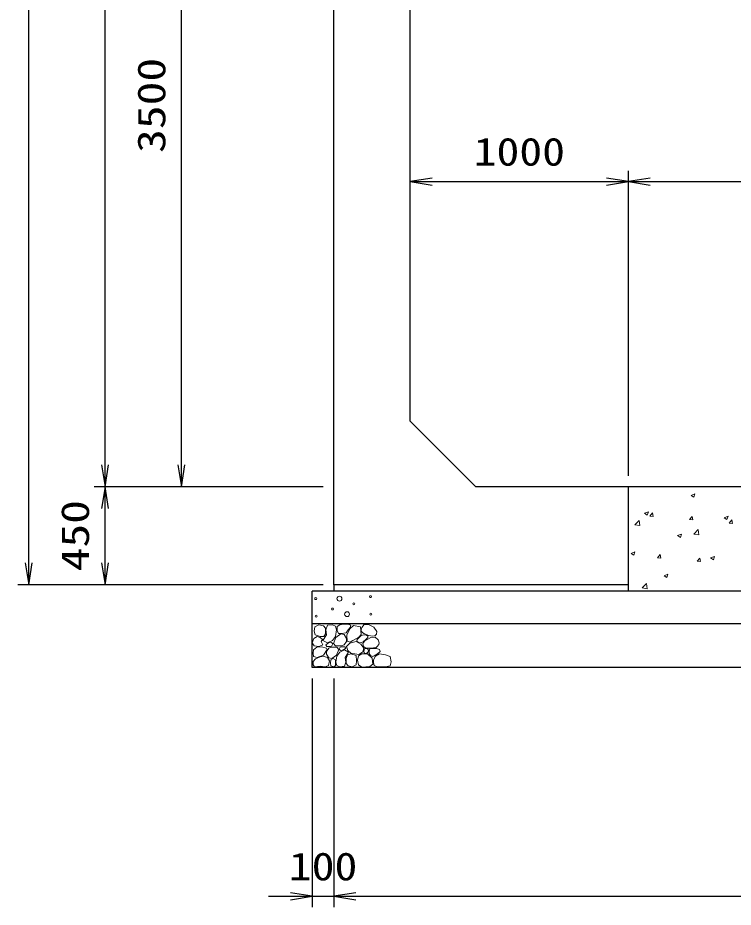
# Model space of a CAD drawing. Units: millimetres at full size. Extents: x 0 to 42050, y 0 to 29700.
# Drawn here: x 16475 to 19756, y 12420 to 16502 of the extents above; entities that cross this region are included whole.
import ezdxf
from ezdxf.enums import TextEntityAlignment as Align

# ---------------------------------------------------------------- set-up
doc = ezdxf.new("R2010")
doc.units = ezdxf.units.MM
for name, color, linetype, lineweight in [('D-DCR-HCHn', 4, 'Continuous', 9), ('D-STR-DIM', 7, 'Continuous', 25), ('D-STR-STRn', 1, 'Continuous', 25)]:
    doc.layers.add(name, color=color, linetype=linetype, lineweight=lineweight)
doc.styles.add('ＭＳ ゴシック', font='')
doc.styles.get('ＭＳ ゴシック').set_extended_font_data('MS Gothic')

# ---------------------------------------------------------------- blocks, each defined once
blk = doc.blocks.new('open_arrow')
at = {"color": 0, "linetype": 'Continuous', "lineweight": -2}
blk.add_lwpolyline([(7.5, 1.25), (0, 0), (7.5, -1.25)], dxfattribs=at)

msp = doc.modelspace()

# ---------------------------------------------------------------- linework, layer by layer
at = {"layer": 'D-DCR-HCHn'}
for p, q in [((19562.518, 14309.873), (19580.302, 14316.7)), ((19562.543, 14309.836), (19575.178, 14301.314)), ((19575.192, 14301.317), (19580.343, 14316.666)), ((19349.101, 14227.95), (19366.886, 14234.777)), ((19349.127, 14227.913), (19361.762, 14219.391)), ((19361.776, 14219.394), (19366.926, 14234.743)), ((19372.965, 14214.941), (19385.21, 14229.534)), ((19372.969, 14214.926), (19388.151, 14213.598)), ((19388.26, 14213.525), (19385.324, 14229.446)), ((19555.15, 14199.001), (19567.395, 14213.595)), ((19570.444, 14197.585), (19567.508, 14213.506)), ((19714.132, 14207.607), (19731.917, 14214.434)), ((19714.158, 14207.571), (19726.792, 14199.049)), ((19726.807, 14199.052), (19731.957, 14214.401)), ((19304.537, 14174.748), (19324.32, 14195.367)), ((19304.565, 14174.692), (19327.155, 14171.188)), ((19327.132, 14171.21), (19324.326, 14195.333)), ((19555.153, 14198.987), (19570.335, 14197.659)), ((19737.335, 14183.062), (19749.58, 14197.655)), ((19737.337, 14183.048), (19752.519, 14181.72)), ((19752.628, 14181.644), (19749.691, 14197.566)), ((19500.716, 14125.684), (19518.501, 14132.511)), ((19500.741, 14125.648), (19513.376, 14117.126)), ((19513.39, 14117.129), (19518.54, 14132.478)), ((19575.616, 14132.706), (19595.399, 14153.325)), ((19575.644, 14132.649), (19598.234, 14129.146)), ((19598.211, 14129.168), (19595.405, 14153.29)), ((19287.299, 14043.761), (19305.084, 14050.588)), ((19287.325, 14043.725), (19299.96, 14035.203)), ((19299.974, 14035.206), (19305.124, 14050.555)), ((19408.209, 14023.884), (19420.454, 14038.477)), ((19408.212, 14023.87), (19423.394, 14022.542)), ((19423.502, 14022.468), (19420.565, 14038.389)), ((19590.393, 14007.945), (19602.638, 14022.538)), ((19590.396, 14007.931), (19605.578, 14006.603)), ((19605.686, 14006.528), (19602.749, 14022.449)), ((19652.331, 14023.419), (19670.116, 14030.246)), ((19652.356, 14023.383), (19664.99, 14014.861)), ((19665.004, 14014.864), (19670.155, 14030.213)), ((19438.914, 13941.496), (19456.699, 13948.323)), ((19438.939, 13941.46), (19451.574, 13932.938)), ((19451.588, 13932.941), (19456.738, 13948.29)), ((19338.212, 13885.28), (19357.995, 13905.899)), ((19338.239, 13885.224), (19360.829, 13881.721)), ((19360.807, 13881.742), (19358.001, 13905.865))]:
    msp.add_line(p, q, dxfattribs=at)
for points in [[(17876.198, 13711.594), (17855.395, 13716.217), (17836.904, 13706.971), (17834.592, 13686.168), (17839.215, 13669.988), (17862.33, 13663.053), (17878.51, 13663.053), (17885.444, 13674.611), (17885.444, 13700.037)], [(17894.69, 13713.906), (17887.756, 13693.102), (17890.067, 13669.988), (17873.887, 13644.562), (17894.69, 13633.005), (17917.805, 13644.562), (17931.673, 13663.053), (17936.296, 13693.102), (17931.673, 13709.283), (17917.805, 13716.217)], [(18057.012, 13679.601), (18050.964, 13685.086), (18049.897, 13690.792), (18053.414, 13703.305), (18063.71, 13717.61), (18086.004, 13716.105), (18107.571, 13705.811), (18122.195, 13685.597), (18120.021, 13672.456), (18113.02, 13665.716), (18101.769, 13663.215), (18085.511, 13667.483), (18064.289, 13674.481)], [(17933.985, 13658.431), (17922.427, 13630.693), (17931.673, 13619.136), (17959.411, 13619.136), (17970.968, 13623.759), (17982.525, 13639.939), (17982.525, 13653.808), (17970.968, 13672.299), (17957.099, 13674.611)], [(17998.447, 13636.214), (17985.689, 13640.569), (17984.425, 13668.678), (17997.512, 13697.359), (18014.448, 13713.536), (18046.403, 13707.032), (18049.133, 13671.913), (18038.816, 13659.876), (18010.739, 13644.301)], [(17832.281, 13653.808), (17825.346, 13633.005), (17834.592, 13619.136), (17857.707, 13616.824), (17873.488, 13623.599), (17866.952, 13639.939), (17871.575, 13649.185), (17862.33, 13658.431), (17848.461, 13663.053)], [(17899.313, 13633.005), (17887.756, 13623.759), (17892.379, 13616.824), (17908.559, 13616.824), (17915.493, 13619.136), (17920.116, 13628.382), (17913.182, 13635.316)], [(18038.203, 13579.532), (18002.829, 13586.129), (17987.782, 13598.266), (17983.03, 13617.263), (17997.713, 13631.629), (18026.323, 13639.69), (18047.97, 13626.761), (18061.961, 13609.347), (18058.002, 13591.67)], [(18029.798, 13645.711), (18031.454, 13639.566), (18037.011, 13635.193), (18049.19, 13633.302), (18060.305, 13639.802), (18070.592, 13649.138), (18079.858, 13657.333), (18079.635, 13663.462), (18073.736, 13668.875), (18059.203, 13670.356), (18046.47, 13664.383), (18037.011, 13655.165), (18032.281, 13650.556)], [(18118.372, 13611.832), (18123.688, 13616.874), (18130.476, 13625.68), (18132.145, 13633.275), (18128.144, 13647.685), (18114.088, 13658.67), (18093.907, 13657.89), (18066.698, 13643.001), (18057.086, 13630.757), (18060.152, 13616.784), (18069.778, 13610.04), (18078.599, 13609.145), (18092.363, 13609.524), (18105.808, 13611.002)], [(17876.155, 13577.009), (17893.277, 13602.692), (17891.137, 13609.112), (17867.594, 13615.533), (17846.192, 13613.393), (17831.21, 13600.551), (17829.07, 13585.57), (17831.21, 13570.588), (17848.332, 13566.308)], [(17936.082, 13577.009), (17946.783, 13602.692), (17938.222, 13613.393), (17912.539, 13613.393), (17901.838, 13609.112), (17891.137, 13594.131), (17891.137, 13581.289), (17901.838, 13564.167), (17914.679, 13562.027)], [(17972.466, 13525.643), (17978.886, 13544.905), (17976.746, 13566.308), (17991.728, 13589.85), (17972.466, 13600.551), (17951.063, 13589.85), (17938.222, 13572.728), (17933.941, 13544.905), (17938.222, 13529.924), (17951.063, 13523.503)], [(17968.185, 13600.551), (17978.886, 13609.112), (17974.606, 13615.533), (17959.624, 13615.533), (17953.204, 13613.393), (17948.923, 13604.832), (17955.344, 13598.411)], [(18074.971, 13585.265), (18079.183, 13588.446), (18082.686, 13593.505), (18082.81, 13600.431), (18078.414, 13606.067), (18070.769, 13607.977), (18064.356, 13606.179), (18062.704, 13600.442), (18061.896, 13594.835), (18062.881, 13587.456), (18068.975, 13584.127)], [(18102.597, 13570.331), (18092.895, 13575.079), (18085.89, 13583.822), (18085.719, 13595.084), (18089.942, 13605.627), (18105.189, 13607.625), (18120.054, 13608.018), (18134.481, 13602.512), (18136.849, 13593.273), (18124.54, 13582.195), (18109.555, 13573.15)], [(17884.716, 13523.503), (17899.698, 13529.924), (17903.978, 13551.326), (17895.417, 13566.308), (17880.435, 13570.588), (17861.173, 13568.448), (17839.771, 13559.887), (17829.07, 13547.045), (17829.07, 13532.064), (17835.49, 13523.503), (17861.173, 13525.643)], [(17931.801, 13529.924), (17931.801, 13555.606), (17921.1, 13562.027), (17910.399, 13555.606), (17908.259, 13540.625), (17910.399, 13527.783), (17925.381, 13523.503)], [(17989.588, 13527.783), (18008.85, 13523.503), (18025.972, 13532.064), (18028.112, 13551.326), (18025.968, 13574.878), (18002.429, 13582.327), (17987.447, 13578.603), (17981.027, 13562.027), (17981.027, 13538.484)], [(18037.352, 13573.637), (18052.306, 13582.556), (18078.44, 13582.292), (18099.93, 13563.525), (18103.643, 13534.899), (18089.853, 13524.245), (18053.098, 13521.871), (18036.731, 13531.633), (18032.172, 13554.06)], [(18134.972, 13522.493), (18119.837, 13524.274), (18109.866, 13529.787), (18105.835, 13542.722), (18105.945, 13554.963), (18115.172, 13571.678), (18133.242, 13582.822), (18160.731, 13578.403), (18182.453, 13570.334), (18187.643, 13546.125), (18183.03, 13528.257), (18161.884, 13522.877)]]:
    msp.add_lwpolyline(points, close=True, dxfattribs=at)
msp.add_lwpolyline([(17968.432, 13718.547), (17951.093, 13716.446), (17939.258, 13708.701), (17939.626, 13689.819), (17945.514, 13676.087), (17960.025, 13676.185), (17980.107, 13679.153), (17989.799, 13693.689), (17999.082, 13703.492), (18001.884, 13714.345), (17989.099, 13718.547), (17968.082, 13718.547)], dxfattribs=at)
for centre, radius in [((17841.091, 13836.145), 4.5), ((17950.004, 13836.145), 11.25), ((18092.197, 13845.221), 4.5), ((18016.563, 13812.459), 4.5), ((17842.803, 13755.879), 4.5), ((17918.437, 13788.641), 4.5), ((17984.996, 13764.955), 11.25), ((18093.909, 13764.955), 4.5)]:
    msp.add_circle(centre, radius, dxfattribs=at)
at = {"layer": 'D-STR-DIM'}
for p, q in [((16525, 13900), (16525, 19700)), ((16875, 14350), (16875, 19350)), ((17225, 14350), (17225, 17850)), ((19275, 14400), (19275, 15800)), ((19275, 14400), (19275, 15800)), ((18275, 15750), (19275, 15750)), ((19275, 15750), (22775, 15750)), ((17875, 14350), (16825, 14350)), ((17875, 14350), (16825, 14350)), ((16875, 13900), (16875, 14350)), ((17875, 14350), (17175, 14350)), ((17875, 13900), (16475, 13900)), ((17875, 13900), (16825, 13900)), ((17825, 13470), (17825, 12420)), ((17925, 13470), (17925, 12420)), ((17925, 13470), (17925, 12420)), ((17625, 12470), (18125, 12470)), ((17925, 12470), (24125, 12470))]:
    msp.add_line(p, q, dxfattribs=at)
at = {"layer": 'D-STR-STRn'}
for p, q in [((17925, 13900), (17925, 19700)), ((18275, 14650), (18275, 19050)), ((18575, 14350), (18275, 14650)), ((23475, 14350), (18575, 14350)), ((19275, 13870), (19275, 14350)), ((19275, 13900), (17925, 13900)), ((17925, 13900), (17925, 13870)), ((24225, 13870), (17825, 13870)), ((17825, 13520), (17825, 13870)), ((24225, 13720), (17825, 13720)), ((24225, 13520), (17825, 13520))]:
    msp.add_line(p, q, dxfattribs=at)

# ---------------------------------------------------------------- block references
at = {"layer": 'D-STR-DIM', "xscale": 13.3, "yscale": 13.3}
for p in [(18275, 15750), (19275, 15750), (17925, 12470), (17925, 12470)]:
    msp.add_blockref('open_arrow', p, dxfattribs=at)
for p, rotation in [((19275, 15750), 180), ((16875, 14350), 90), ((17225, 14350), 90), ((16875, 14350), 270), ((16525, 13900), 90), ((16875, 13900), 90), ((17825, 12470), 180)]:
    msp.add_blockref('open_arrow', p, dxfattribs=dict(at, rotation=rotation))

# ---------------------------------------------------------------- texts
at = {"layer": 'D-STR-DIM', "style": 'ＭＳ ゴシック', "width": 1.25}
for s, p in [('3500', (17087.5, 16100)), ('450', (16737.5, 14125))]:
    msp.add_text(s, height=128.3, rotation=90, dxfattribs=at).set_placement(p, align=Align.MIDDLE_CENTER)
at = {"layer": 'D-STR-DIM', "style": 'ＭＳ ゴシック', "width": 1.2}
for s, p in [('1000', (18775, 15887.5)), ('100', (17875, 12607.5))]:
    msp.add_text(s, height=128.3, dxfattribs=at).set_placement(p, align=Align.MIDDLE_CENTER)

doc.saveas('drawing.dxf')
